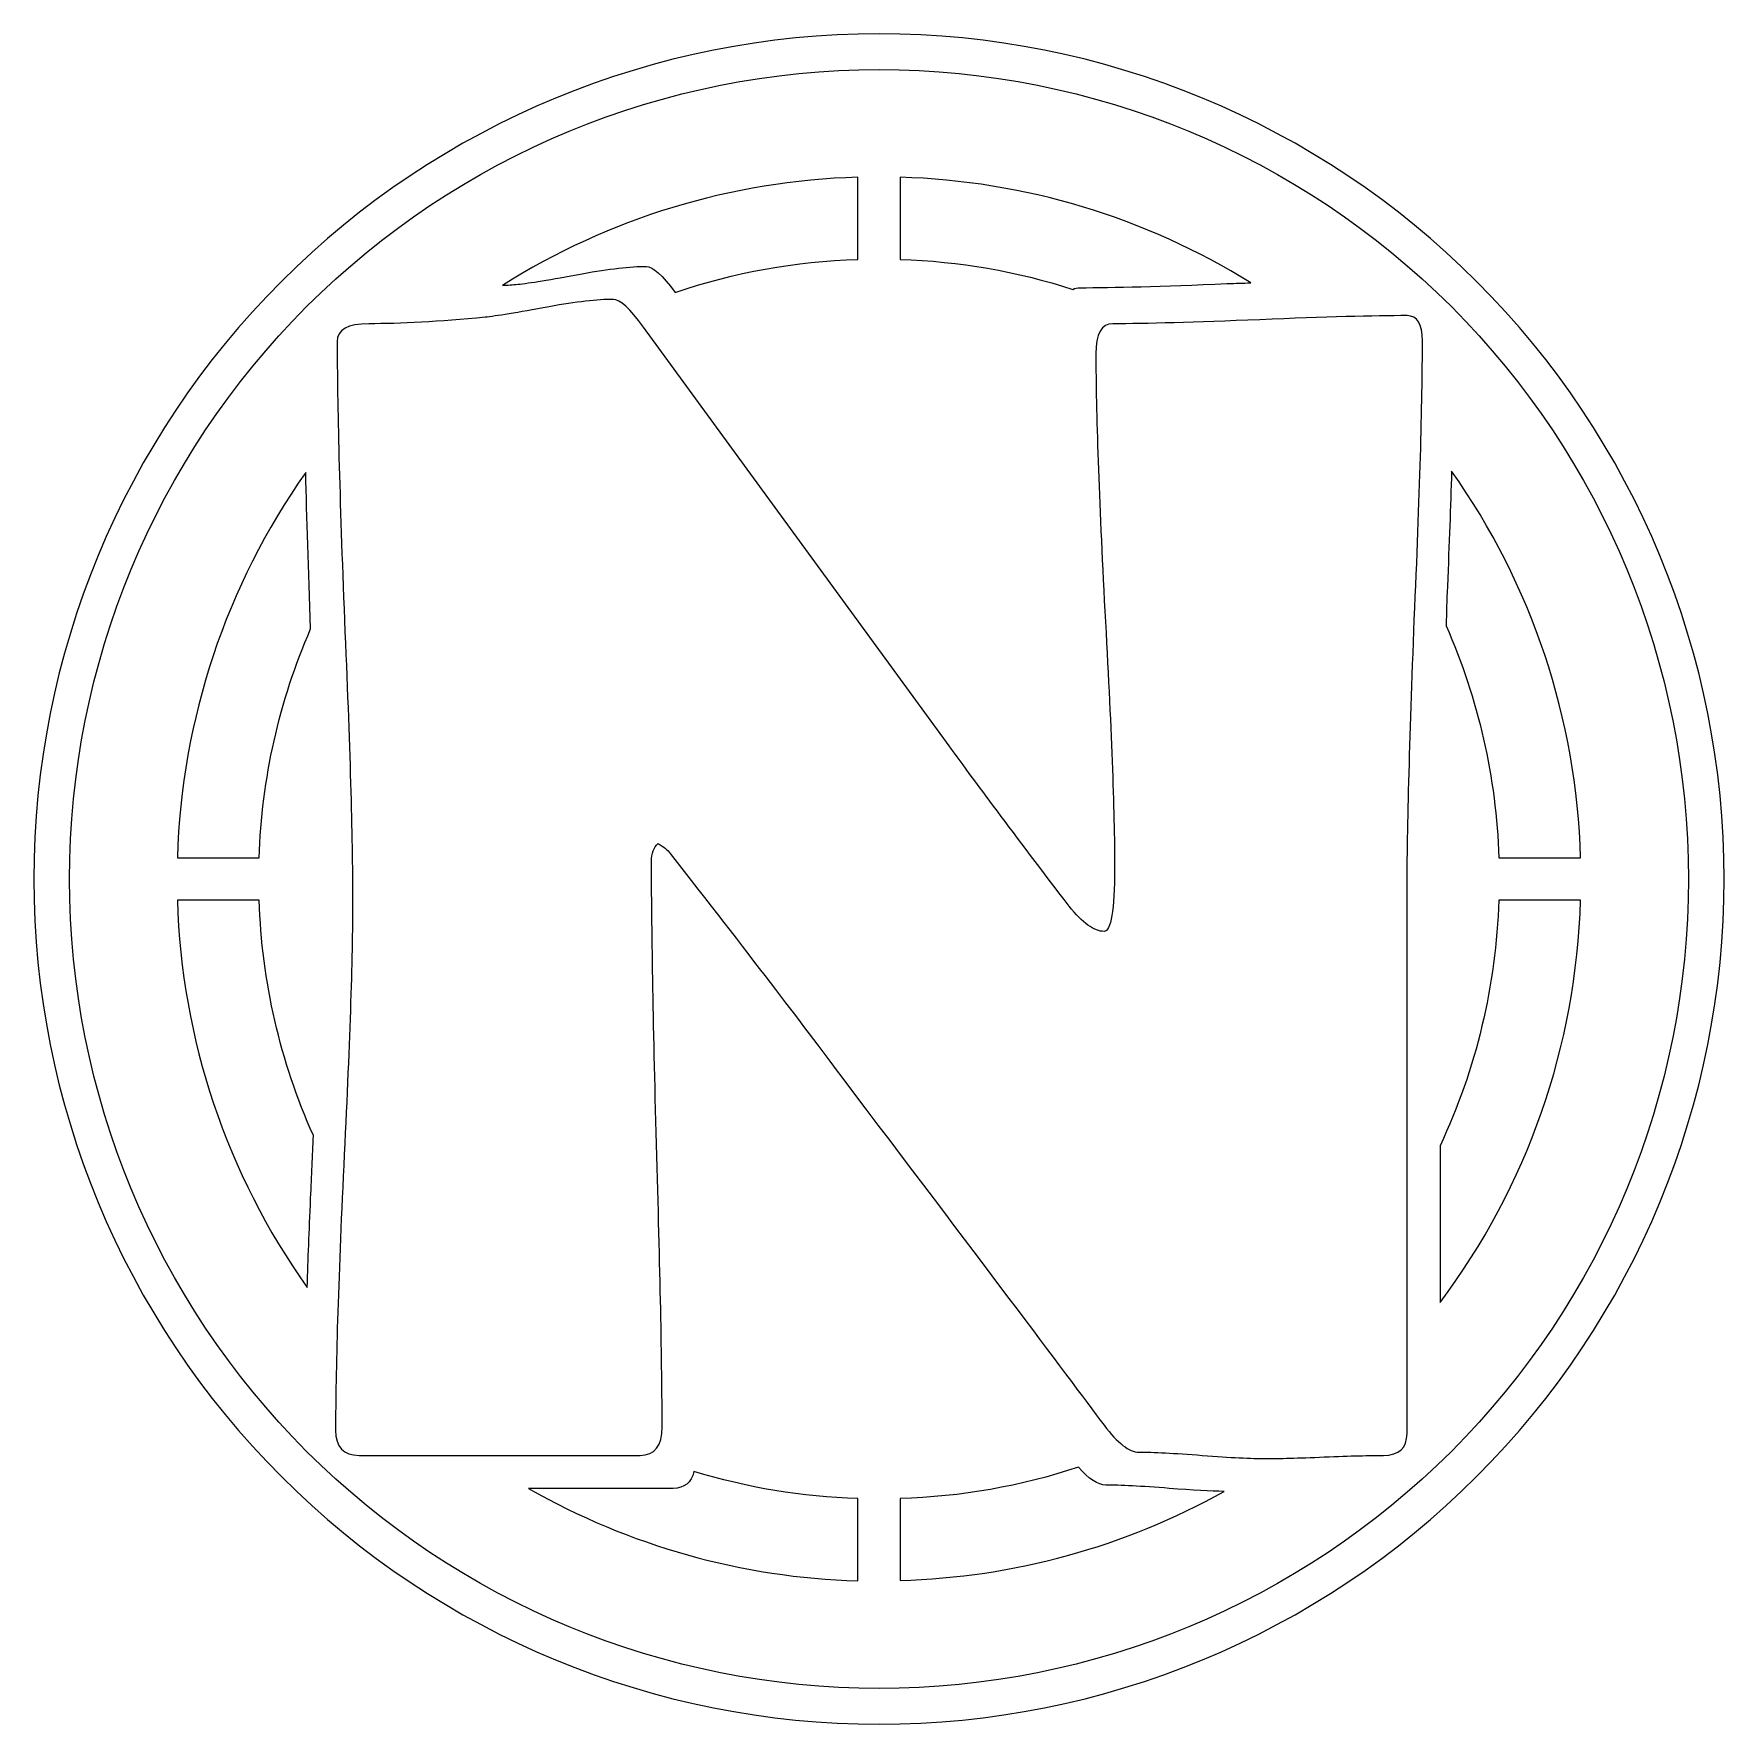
# Model space of a CAD drawing. Extents: x 0 to 512, y 0 to 512.
import ezdxf

# ---------------------------------------------------------------- set-up
doc = ezdxf.new("R2010")
doc.units = 0
doc.layers.add('Ebene_1', color=7, linetype='CONTINUOUS')

msp = doc.modelspace()

# ---------------------------------------------------------------- linework, layer by layer
at = {"layer": 'Ebene_1', "color": 7}
for points in [[(256, 512)], [(256, 501.167969)], [(262.43164, 468.548828)], [(175.54102, 431.556641)], [(82.351562, 379.07617)], [(429.45312, 379.51367)], [(316.39844, 77.8457)], [(199.92188, 76.56445)]]:
    msp.add_lwpolyline(points, close=True, dxfattribs=at)
for points in [[(249.56836, 443.634766), (249.56836, 468.546828)], [(262.43164, 468.548828), (262.43164, 443.650391)], [(276.42188, 297.45898), (184.64453, 423.191406)], [(43.498047, 262.43164), (68.271484, 262.43164)], [(443.72461, 262.43159), (468.50586, 262.43159)], [(68.28125, 249.56836), (43.5, 249.56836)], [(415.93359, 88.07026), (415.93359, 250.21875)], [(468.48242, 249.56836), (443.70312, 249.56836)], [(425.93359, 175.21289), (425.93359, 127.70312)], [(98.527344, 81.42768), (183.66211, 81.42768)], [(193.66211, 71.42773), (173.66211, 71.42773), (149.88672, 71.42773)], [(249.56836, 43.41797), (249.56836, 68.32812)], [(262.43164, 68.35156), (262.43164, 43.54883)]]:
    msp.add_lwpolyline(points, dxfattribs=at)
for points in [[(256, 512), (188.104579, 512), (122.989977, 485.028649), (74.980664, 437.019336)], [(437.019336, 437.019336), (389.010023, 485.028649), (323.895421, 512), (256, 512)], [(82.639923, 429.360077), (128.617864, 475.338018), (190.977372, 501.168099), (256, 501.167969)], [(256, 501.167969), (321.022628, 501.168099), (383.382136, 475.338018), (429.360077, 429.360077)], [(249.56836, 468.546828), (211.398602, 467.470836), (174.219872, 456.154121), (141.92383, 435.78125)], [(368.62695, 436.583984), (336.671833, 456.42868), (300.031511, 467.457436), (262.43164, 468.548828)], [(166.10352, 439.341797), (174.30512, 440.818085), (180.78405, 441.556641), (185.54102, 441.556641)], [(185.54102, 441.556641), (187.44363, 441.556641), (190.36469, 438.890543), (194.25977, 433.679688)], [(194.25977, 433.679688), (212.093767, 439.747684), (230.737807, 443.103453), (249.56836, 443.634766)], [(262.43164, 443.650391), (280.211669, 443.118093), (297.826422, 440.067552), (314.75, 434.589844)], [(74.980664, 437.019336), (26.971351, 389.010023), (0, 323.895421), (0, 256)], [(141.92383, 435.78125), (143.57369, 435.922952), (144.94898, 435.982928), (146.66602, 436.144531)], [(146.66602, 436.144531), (149.94662, 436.472598), (156.42561, 437.537442), (166.10352, 439.341797)], [(316.86133, 435.097656), (326.70328, 435.097656), (341.54854, 435.507963), (361.39648, 436.328125)], [(361.39648, 436.328125), (364.15423, 436.442081), (366.06242, 436.485919), (368.62695, 436.583984)], [(512, 256), (512, 323.895421), (485.028649, 389.010023), (437.019336, 437.019336)], [(175.54102, 431.556594), (170.78405, 431.556594), (164.30517, 430.818048), (156.10352, 429.34175)], [(184.64453, 423.191406), (180.54371, 428.768536), (177.50941, 431.556641), (175.54102, 431.556641)], [(314.75, 434.589844), (315.36423, 434.91732), (316.06113, 435.097656), (316.86133, 435.097656)], [(10.832031, 256), (10.831901, 321.022628), (36.661982, 383.382136), (82.639923, 429.360077)], [(136.66602, 426.144484), (122.72319, 424.832219), (110.99439, 424.175734), (101.48047, 424.175734)], [(156.10352, 429.34175), (146.42556, 427.537385), (139.94667, 426.472551), (136.66602, 426.144484)], [(371.39844, 425.40625), (351.55042, 424.586084), (336.70527, 424.175781), (326.86328, 424.175781)], [(415.93359, 426.636719), (406.0916, 426.636719), (391.24646, 426.226416), (371.39844, 425.40625)], [(420.60742, 419.007812), (420.60742, 424.092842), (419.05023, 426.636719), (415.93359, 426.636719)], [(429.360077, 429.360077), (475.338019, 383.382136), (501.1681, 321.022628), (501.16797, 256)], [(101.48047, 424.175734), (95.083172, 424.175734), (91.884766, 422.370402), (91.884766, 418.761672)], [(326.86328, 424.175781), (323.41858, 424.175781), (321.69531, 421.141494), (321.69531, 415.072266)], [(91.884766, 418.761672), (91.884766, 400.06188), (92.623311, 371.93074), (94.099609, 334.36714)], [(321.69531, 415.072266), (321.69531, 397.68475), (322.59799, 371.68522), (324.40234, 337.07422)], [(418.14648, 334.61328), (419.78682, 372.17688), (420.60742, 400.30803), (420.60742, 419.007812)], [(82.351562, 379.07612), (58.217096, 344.858622), (44.702901, 304.286842), (43.498047, 262.43164)], [(83.849609, 331.75977), (83.163579, 349.92022), (82.664989, 365.67682), (82.351562, 379.07617)], [(429.45312, 379.51362), (429.07799, 368.57613), (428.72743, 357.91686), (428.14648, 344.61323)], [(468.50586, 262.43159), (467.328112, 304.457757), (453.740014, 345.195561), (429.45312, 379.51367)], [(428.14648, 344.61323), (427.96784, 340.0877), (427.90117, 336.97288), (427.74414, 332.7187)], [(94.099609, 334.36714), (95.739942, 296.80354), (96.558594, 268.59033), (96.558594, 249.72651)], [(324.40234, 337.07422), (326.37074, 302.46321), (327.35547, 276.54575), (327.35547, 259.32227)], [(415.93359, 250.21875), (415.93359, 269.08257), (416.67019, 297.21371), (418.14648, 334.61328)], [(68.271484, 262.43164), (69.01449, 286.320599), (74.301431, 309.849345), (83.849609, 331.75977)], [(427.74414, 332.7187), (437.550218, 310.538254), (442.976568, 286.67147), (443.72461, 262.43159)], [(313.57617, 247.75781), (297.00882, 269.57423), (284.62353, 286.1407), (276.42188, 297.45898)], [(187.10547, 261.29097), (187.10547, 263.75146), (187.76195, 265.55485), (189.07422, 266.70307)], [(189.07422, 266.70307), (190.87859, 265.71888), (192.1095, 264.73415), (192.76562, 263.74995)], [(188.58203, 175.66401), (187.59783, 213.71971), (187.10547, 242.2631), (187.10547, 261.29097)], [(192.76562, 263.74995), (215.89431, 234.05994), (233.11725, 211.58707), (244.43555, 196.33198)], [(0, 256), (0, 188.104579), (26.971351, 122.989977), (74.980664, 74.980664)], [(82.639923, 82.639923), (36.661982, 128.617864), (10.831901, 190.977372), (10.832031, 256)], [(327.35547, 259.32227), (327.35547, 246.52767), (326.28868, 240.12891), (324.15625, 240.12891)], [(501.16797, 256), (501.1681, 190.977372), (475.338019, 128.617864), (429.360078, 82.639922)], [(437.019336, 74.980664), (485.028649, 122.989977), (512, 188.104579), (512, 256)], [(43.5, 249.56836), (44.712031, 207.454937), (58.385446, 166.646757), (82.791016, 132.30469)], [(84.677734, 178.32227), (74.607273, 200.770736), (69.036672, 224.976142), (68.28125, 249.56836)], [(96.558594, 249.72651), (96.558594, 231.8469), (95.657881, 205.02676), (93.853516, 169.26753)], [(324.15625, 240.12891), (321.20365, 240.12891), (317.67701, 242.67279), (313.57617, 247.75781)], [(443.70312, 249.56836), (442.929864, 223.828455), (436.881905, 198.521152), (425.93359, 175.21289)], [(425.93359, 127.70312), (452.37946, 162.94639), (467.245145, 205.523596), (468.48242, 249.56836)], [(244.43555, 196.33198), (285.77192, 141.70893), (312.34586, 106.44242), (324.15625, 90.5312)], [(83.853516, 159.26758), (84.219791, 166.52653), (84.385813, 171.80004), (84.677734, 178.32227)], [(190.30469, 90.03901), (190.30469, 109.06686), (189.73026, 137.60831), (188.58203, 175.66401)], [(93.853516, 169.26753), (92.213183, 133.50828), (91.392578, 106.77022), (91.392578, 89.05464)], [(82.791016, 132.30469), (83.127104, 141.09696), (83.381729, 148.98267), (83.853516, 159.26758)], [(91.392578, 89.05464), (91.392578, 83.9696), (93.770381, 81.42768), (98.527344, 81.42768)], [(183.66211, 81.42768), (188.091, 81.42768), (190.30469, 84.29785), (190.30469, 90.03901)], [(324.15625, 90.5312), (328.25708, 85.11811), (331.78373, 82.41206), (334.73633, 82.41206)], [(408.79688, 81.42768), (413.55383, 81.42768), (415.93359, 83.64137), (415.93359, 88.07026)], [(256, 10.83203), (190.977372, 10.8319), (128.617864, 36.661981), (82.639923, 82.639923)], [(429.360078, 82.639922), (383.382136, 36.661981), (321.022628, 10.8319), (256, 10.83203)], [(334.73633, 82.41206), (339.00119, 82.41206), (345.39801, 82.08382), (353.92773, 81.42768)], [(316.39844, 77.8457), (298.969082, 72.06487), (280.787446, 68.866255), (262.43164, 68.35156)], [(324.73633, 72.41211), (322.34166, 72.41211), (319.54835, 74.28511), (316.39844, 77.8457)], [(353.92773, 81.42768), (362.45747, 80.77156), (368.85427, 80.44331), (373.11914, 80.44331)], [(373.11914, 80.44331), (377.05594, 80.44331), (382.96235, 80.60743), (390.83594, 80.9355)], [(390.83594, 80.9355), (398.87356, 81.26356), (404.86007, 81.42768), (408.79688, 81.42768)], [(74.980664, 74.980664), (122.989977, 26.971351), (188.104579, 0), (256, 0)], [(199.92188, 76.56445), (199.1364, 73.16556), (197.06991, 71.42773), (193.66211, 71.42773)], [(249.56836, 68.32812), (232.725414, 68.838398), (216.027309, 71.608607), (199.92188, 76.56445)], [(256, 0), (323.895421, 0), (389.010023, 26.971351), (437.019336, 74.980664)], [(343.92773, 71.42773), (335.39805, 72.08387), (329.00115, 72.41211), (324.73633, 72.41211)], [(149.88672, 71.42773), (180.304414, 54.034557), (214.543127, 44.413747), (249.56836, 43.41797)], [(262.43164, 43.54883), (296.848783, 44.475004), (330.52852, 53.730143), (360.58594, 70.52148)], [(360.58594, 70.52148), (356.42808, 70.60898), (351.10634, 70.87553), (343.92773, 71.42773)]]:
    msp.add_open_spline(points, degree=3, dxfattribs=at)

doc.saveas('drawing.dxf')
